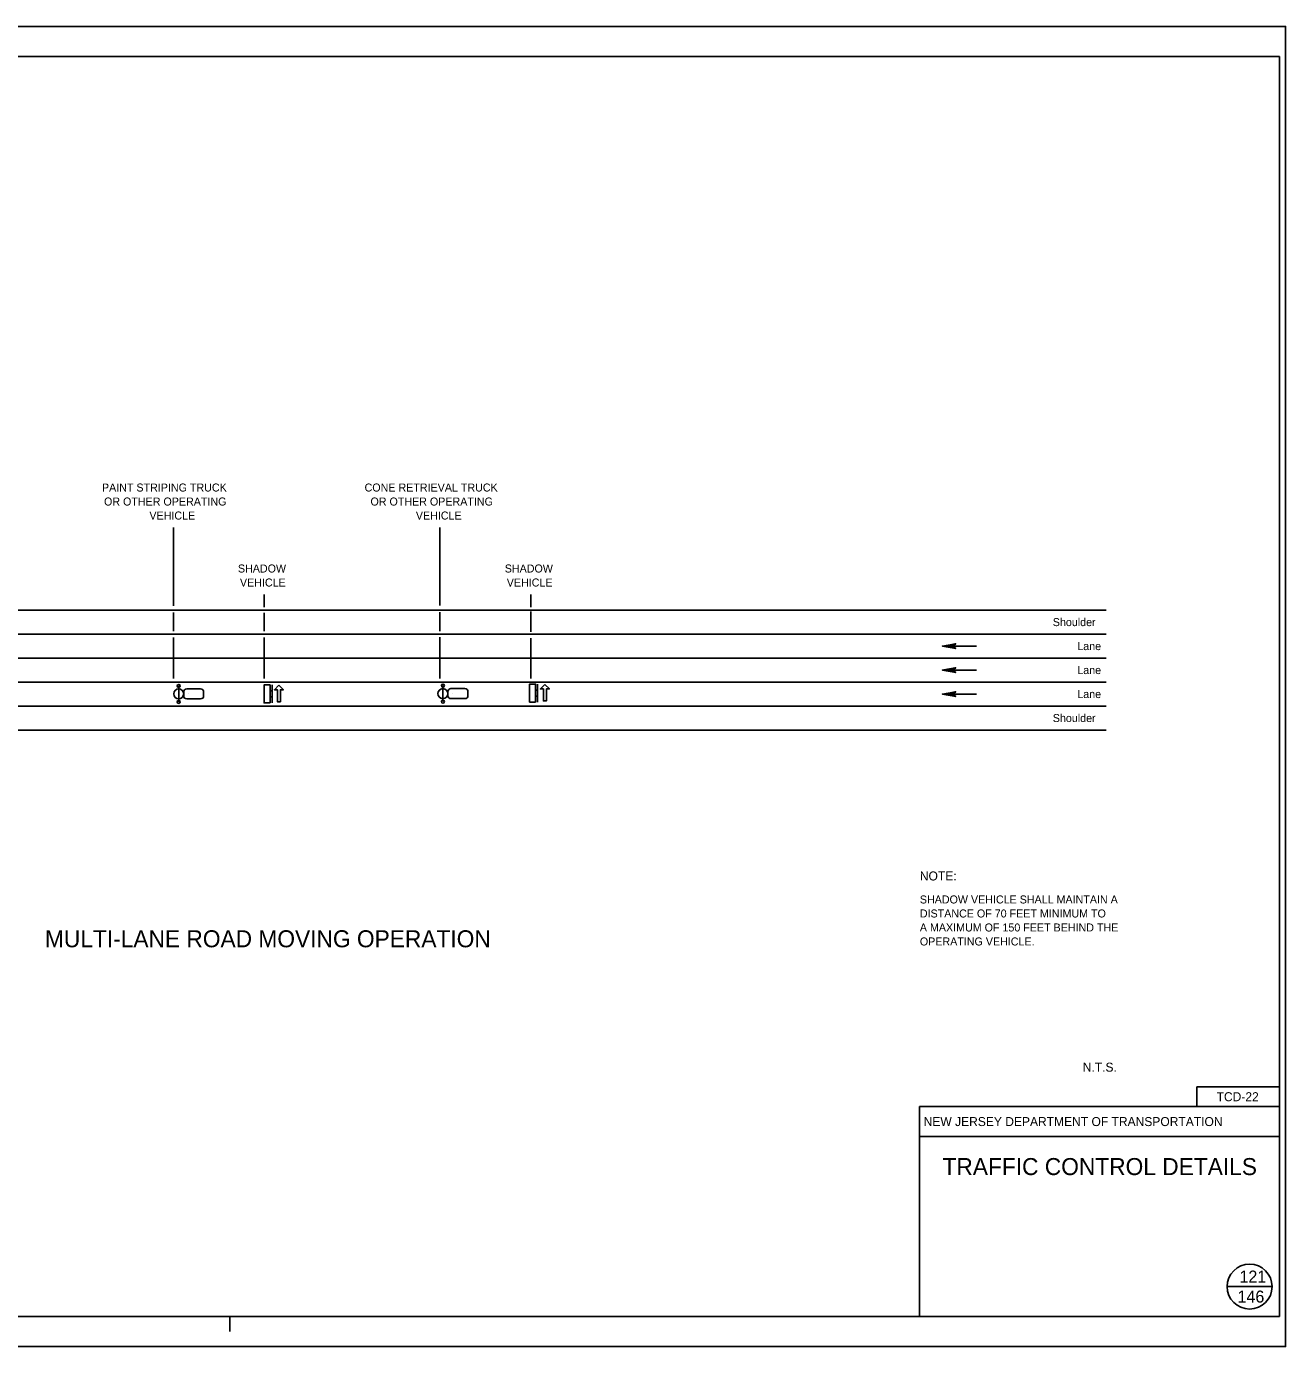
# Model space of a CAD drawing. Extents: x 499945 to 500993, y 499985 to 500645.
# Drawn here: x 500363 to 500993, y 499985 to 500645 of the extents above; entities that cross this region are included whole.
import ezdxf

# ---------------------------------------------------------------- set-up
doc = ezdxf.new("R2010")
doc.units = 0
for name, color, linetype in [('1', 7, 'Continuous'), ('24', 7, 'Continuous'), ('39', 7, 'Continuous'), ('41', 7, 'Continuous'), ('5', 7, 'Continuous'), ('56', 7, 'Continuous'), ('60', 7, 'Continuous'), ('63', 7, 'Continuous')]:
    doc.layers.add(name, color=color, linetype=linetype)

msp = doc.modelspace()

# ---------------------------------------------------------------- linework, layer by layer
at = {"layer": '1'}
for p, q in [((500993, 500645), (499944.83, 500645)), ((500990, 500630), (500000, 500630)), ((500990, 500000), (500990, 500630)), ((500436.9, 500355.28), (500436.9, 500394.47)), ((500570.14, 500355.46), (500570.14, 500394.47)), ((500482.18, 500354.72), (500482.18, 500360.99)), ((500615.6, 500354.72), (500615.6, 500360.99)), ((500086.66, 500353.19), (500903.34, 500353.19)), ((500436.9, 500342.63), (500436.9, 500351.93)), ((500482.18, 500342.63), (500482.18, 500351.75)), ((500570.14, 500342.63), (500570.14, 500352.12)), ((500615.6, 500342.26), (500615.6, 500352.49)), ((500086.66, 500341.2), (500903.34, 500341.2)), ((500436.9, 500318.96), (500436.9, 500339.47)), ((500482.18, 500318.96), (500482.18, 500339.47)), ((500570.14, 500318.96), (500570.14, 500339.66)), ((500615.6, 500318.96), (500615.6, 500339.1)), ((500086.66, 500329.21), (500903.34, 500329.21)), ((500086.66, 500317.22), (500903.34, 500317.22)), ((500439.49, 500315.3), (500439.49, 500307.31)), ((500443.49, 500313.81), (500450.48, 500313.81)), ((500486.17, 500306.78), (500486.17, 500315.77)), ((500571.63, 500315.42), (500571.63, 500307.43)), ((500575.62, 500313.92), (500582.62, 500313.92)), ((500618.98, 500313.22), (500617.98, 500313.22)), ((500618.98, 500307.23), (500618.98, 500316.22)), ((500441.99, 500312.31), (500441.99, 500310.31)), ((500443.49, 500308.81), (500450.48, 500308.81)), ((500444.49, 500311.31), (500444.49, 500311.31)), ((500451.98, 500310.31), (500451.98, 500312.31)), ((500486.17, 500312.78), (500485.18, 500312.78)), ((500486.17, 500309.78), (500485.18, 500309.78)), ((500574.12, 500312.42), (500574.12, 500310.43)), ((500575.62, 500308.93), (500582.62, 500308.93)), ((500576.62, 500311.43), (500576.62, 500311.43)), ((500584.12, 500310.43), (500584.12, 500312.42)), ((500618.98, 500310.22), (500617.98, 500310.22)), ((500086.66, 500305.23), (500903.34, 500305.23)), ((500086.66, 500293.24), (500903.34, 500293.24)), ((500990, 500114.84), (500948.66, 500114.84)), ((500948.66, 500114.84), (500948.66, 500105)), ((500990, 500105), (500810, 500105)), ((500810, 500105), (500810, 500000)), ((500990, 500090), (500810, 500090)), ((500975, 500015), (500963.75, 500015)), ((500975, 500015), (500986.25, 500015)), ((500000, 500000), (500990, 500000)), ((500465, 499992.5), (500465, 500000)), ((500993, 499985), (499944.83, 499985))]:
    msp.add_line(p, q, dxfattribs=at)
for centre, radius in [((500439.49, 500311.31), 2.5), ((500571.63, 500311.43), 2.5), ((500975, 500015), 11.25)]:
    msp.add_circle(centre, radius, dxfattribs=at)
for centre, start, end in [((500443.49, 500312.31), 90, 180), ((500450.48, 500312.31), 0, 90), ((500575.62, 500312.42), 90, 180), ((500582.62, 500312.42), 0, 90), ((500443.49, 500310.31), 180, 270), ((500450.48, 500310.31), 270, 0), ((500575.62, 500310.43), 180, 270), ((500582.62, 500310.43), 270, 0)]:
    msp.add_arc(centre, 1.5, start, end, dxfattribs=at)
at = {"layer": '24'}
for p, q in [((500838.39, 500335.2), (500826.46, 500335.2)), ((500838.39, 500323.21), (500826.46, 500323.21)), ((500838.39, 500311.22), (500826.46, 500311.22))]:
    msp.add_line(p, q, dxfattribs=at)
for points in [[(500821.4, 500335.2), (500828.05, 500334.03), (500826.46, 500335.2), (500828.02, 500336.36), (500821.4, 500335.2), (500821.84, 500335.22), (500827.86, 500334.12), (500826.34, 500335.22), (500827.75, 500336.27), (500822.08, 500335.24), (500822.3, 500335.2), (500827.46, 500334.29), (500826.3, 500335.22), (500827.49, 500336.12), (500822.4, 500335.2), (500822.63, 500335.24), (500827.13, 500334.42), (500826.26, 500335.2), (500827.15, 500336.01), (500823.27, 500335.24), (500823.64, 500335.24), (500826.8, 500334.59), (500826.19, 500335.18), (500826.85, 500335.85), (500823.71, 500335.2), (500824.06, 500335.18), (500826.44, 500334.78), (500825.98, 500335.24), (500826.48, 500335.69), (500824.39, 500335.2), (500824.73, 500335.17), (500826.15, 500334.9), (500825.92, 500335.22), (500826.3, 500335.57), (500824.9, 500335.2), (500825.83, 500334.98), (500825.69, 500335.24), (500826.1, 500335.49), (500825.13, 500335.24), (500825.74, 500335.08), (500825.49, 500335.29), (500825.78, 500335.41), (500825.49, 500335.22), (500825.64, 500335.18)], [(500821.4, 500323.21), (500828.05, 500322.04), (500826.46, 500323.21), (500828.02, 500324.37), (500821.4, 500323.21), (500821.84, 500323.23), (500827.86, 500322.12), (500826.34, 500323.23), (500827.75, 500324.28), (500822.08, 500323.25), (500822.3, 500323.21), (500827.46, 500322.3), (500826.3, 500323.23), (500827.49, 500324.13), (500822.4, 500323.21), (500822.63, 500323.25), (500827.13, 500322.43), (500826.26, 500323.21), (500827.15, 500324.02), (500823.27, 500323.25), (500823.64, 500323.25), (500826.8, 500322.6), (500826.19, 500323.19), (500826.85, 500323.85), (500823.71, 500323.21), (500824.06, 500323.19), (500826.44, 500322.79), (500825.98, 500323.25), (500826.48, 500323.7), (500824.39, 500323.21), (500824.73, 500323.18), (500826.15, 500322.91), (500825.92, 500323.23), (500826.3, 500323.58), (500824.9, 500323.21), (500825.83, 500322.99), (500825.69, 500323.25), (500826.1, 500323.5), (500825.13, 500323.25), (500825.74, 500323.09), (500825.49, 500323.29), (500825.78, 500323.41), (500825.49, 500323.23), (500825.64, 500323.19)], [(500821.4, 500311.22), (500828.05, 500310.05), (500826.46, 500311.22), (500828.02, 500312.38), (500821.4, 500311.22), (500821.84, 500311.23), (500827.86, 500310.13), (500826.34, 500311.24), (500827.75, 500312.29), (500822.08, 500311.25), (500822.3, 500311.22), (500827.46, 500310.31), (500826.3, 500311.24), (500827.49, 500312.14), (500822.4, 500311.22), (500822.63, 500311.25), (500827.13, 500310.44), (500826.26, 500311.22), (500827.15, 500312.03), (500823.27, 500311.26), (500823.64, 500311.25), (500826.8, 500310.61), (500826.19, 500311.2), (500826.85, 500311.86), (500823.71, 500311.22), (500824.06, 500311.2), (500826.44, 500310.79), (500825.98, 500311.26), (500826.48, 500311.71), (500824.39, 500311.22), (500824.73, 500311.19), (500826.15, 500310.92), (500825.92, 500311.24), (500826.3, 500311.59), (500824.9, 500311.22), (500825.83, 500311), (500825.69, 500311.25), (500826.1, 500311.51), (500825.13, 500311.26), (500825.74, 500311.1), (500825.49, 500311.3), (500825.78, 500311.42), (500825.49, 500311.24), (500825.64, 500311.2)]]:
    msp.add_lwpolyline(points, dxfattribs=at)
at = {"layer": '41'}
msp.add_line((500969.33, 500109.92), (500969.33, 500109.92), dxfattribs=at)
msp.add_lwpolyline([(499944.83, 500645), (500993, 500645), (500993, 499985), (499944.83, 499985)], close=True, dxfattribs=at)
at = {"layer": '56'}
for points in [[(500489.62, 500315.61), (500487.37, 500313.37), (500488.87, 500313.37), (500488.87, 500307.37), (500490.37, 500307.37), (500490.37, 500313.37), (500491.87, 500313.37), (500489.62, 500315.61)], [(500622.59, 500316.04), (500620.34, 500313.79), (500621.84, 500313.79), (500621.84, 500307.8), (500623.34, 500307.8), (500623.34, 500313.79), (500624.84, 500313.79), (500622.59, 500316.04)]]:
    msp.add_lwpolyline(points, dxfattribs=at)
at = {"layer": '60'}
for p, q in [((500486.17, 500306.78), (500486.17, 500306.78)), ((500618.98, 500307.23), (500618.98, 500307.23))]:
    msp.add_line(p, q, dxfattribs=at)
for points in [[(500485.18, 500306.78), (500485.18, 500315.77), (500482.18, 500315.77), (500482.18, 500306.78)], [(500489.62, 500315.61), (500487.37, 500313.37), (500488.87, 500313.37), (500488.87, 500307.37), (500490.37, 500307.37), (500490.37, 500313.37), (500491.87, 500313.37)], [(500617.98, 500307.23), (500617.98, 500316.22), (500614.98, 500316.22), (500614.98, 500307.23)], [(500622.59, 500316.04), (500620.34, 500313.79), (500621.84, 500313.79), (500621.84, 500307.8), (500623.34, 500307.8), (500623.34, 500313.79), (500624.84, 500313.79)]]:
    msp.add_lwpolyline(points, close=True, dxfattribs=at)
for centre in [(500439.49, 500315.3), (500571.63, 500315.42), (500439.49, 500307.31), (500571.63, 500307.43)]:
    msp.add_circle(centre, 0.749, dxfattribs=at)

# ---------------------------------------------------------------- texts
at = {"layer": '1'}
for s, height, p in [('PAINT STRIPING TRUCK', 4, (500401.13, 500412.47)), ('CONE RETRIEVAL TRUCK', 4, (500532.45, 500412.47)), ('OR OTHER OPERATING', 4, (500402.16, 500405.47)), ('OR OTHER OPERATING', 4, (500535.4, 500405.47)), ('VEHICLE', 4, (500424.85, 500398.47)), ('VEHICLE', 4, (500558.09, 500398.47)), ('SHADOW', 4, (500469.12, 500371.99)), ('SHADOW', 4, (500602.55, 500371.99)), ('VEHICLE', 4, (500470.13, 500364.99)), ('VEHICLE', 4, (500603.55, 500364.99)), ('N.T.S.', 4.5, (500891.56, 500122.44)), ('TCD-22', 4.5, (500958.5, 500107.67)), ('NEW JERSEY DEPARTMENT OF TRANSPORTATION', 4.5, (500812.02, 500095.25)), ('TRAFFIC CONTROL DETAILS', 8.5, (500821.44, 500070.75))]:
    msp.add_text(s, height=height, dxfattribs=at).set_placement(p)
at = {"layer": '39'}
for s, height, p in [('NOTE:', 4.5, (500810.11, 500218.03)), ('146', 6, (500968.97, 500007))]:
    msp.add_text(s, height=height, dxfattribs=at).set_placement(p)
at = {"layer": '5'}
for s, height, p in [('Shoulder', 4, (500876.6, 500345.19)), ('Lane', 4, (500888.84, 500333.2)), ('Lane', 4, (500888.84, 500321.21)), ('Lane', 4, (500888.84, 500309.22)), ('Shoulder', 4, (500876.6, 500297.23)), ('SHADOW VEHICLE SHALL MAINTAIN A', 4, (500810.11, 500206.53)), ('DISTANCE OF 70 FEET MINIMUM TO', 4, (500810.11, 500199.53)), ('A MAXIMUM OF 150 FEET BEHIND THE', 4, (500810.11, 500192.53)), ('MULTI-LANE ROAD MOVING OPERATION', 8.5, (500372.63, 500184.63)), ('OPERATING VEHICLE.', 4, (500810.11, 500185.53))]:
    msp.add_text(s, height=height, dxfattribs=at).set_placement(p)
at = {"layer": '63'}
msp.add_text('121', height=6, dxfattribs=at).set_placement((500969.94, 500017))

doc.saveas('drawing.dxf')
